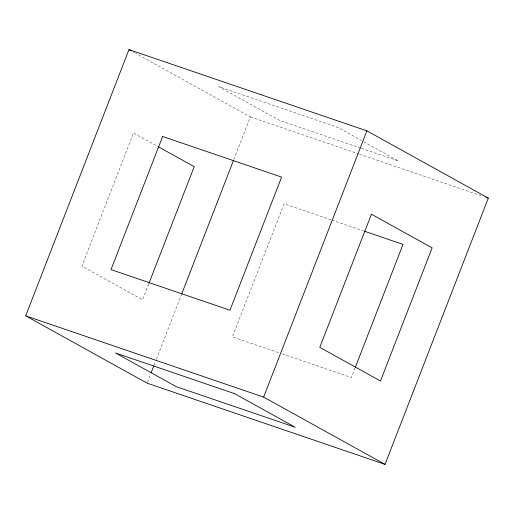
<?xml version="1.0" encoding="UTF-8"?>
<svg xmlns="http://www.w3.org/2000/svg" width="514" height="514" viewBox="0 0 514 514"><rect width="100%" height="100%" fill="white"/><g stroke="black" fill="none" stroke-linecap="round" stroke-linejoin="round"><path stroke-width="0.39" stroke-dasharray="2.57 1.93" d="M148.662 284.069L142.571 299.771L81.867 266.123L133.505 133.004L157.927 146.541M147.396 382.41L150.589 374.179M154.071 365.21L156.102 359.973M156.391 359.222L181.339 294.907M233.844 159.539L250.376 116.909L135.985 53.507M355.135 367.793L351.364 377.514L280.143 353.195M360.584 148.071L279.507 120.392L218.803 86.75L337.762 127.363L361.49 140.508M361.342 148.334L398.466 161.004L362.184 140.894M250.376 116.909L358.727 153.904M359.485 154.161L481.483 195.808M331.016 219.819L284.043 203.782L232.405 336.901L279.385 352.938M331.774 220.076L363.597 230.94M133.177 51.953L135.285 53.122"/><path stroke-width="0.77" d="M25.7 315.866L128.969 49.62L366.893 130.845L488.3 198.134L385.031 464.38L147.107 383.155L25.7 315.866L263.624 397.091L385.031 464.38M148.957 283.317L194.208 166.652L158.62 146.927M151.167 372.689L153.776 365.955M181.628 294.156L233.549 160.291M263.624 397.091L366.893 130.845M355.431 367.041L403.002 244.394L364.355 231.197M486.026 197.357L488.3 198.134M128.969 49.62L131.076 50.783M162.636 136.486L110.998 269.606L229.957 310.218L281.595 177.099L162.636 136.486M371.429 214.229L319.792 347.348L380.495 380.996L432.133 247.876L371.429 214.229M234.493 393.608L115.534 352.996L176.238 386.637L295.197 427.25L234.493 393.608"/></g></svg>
